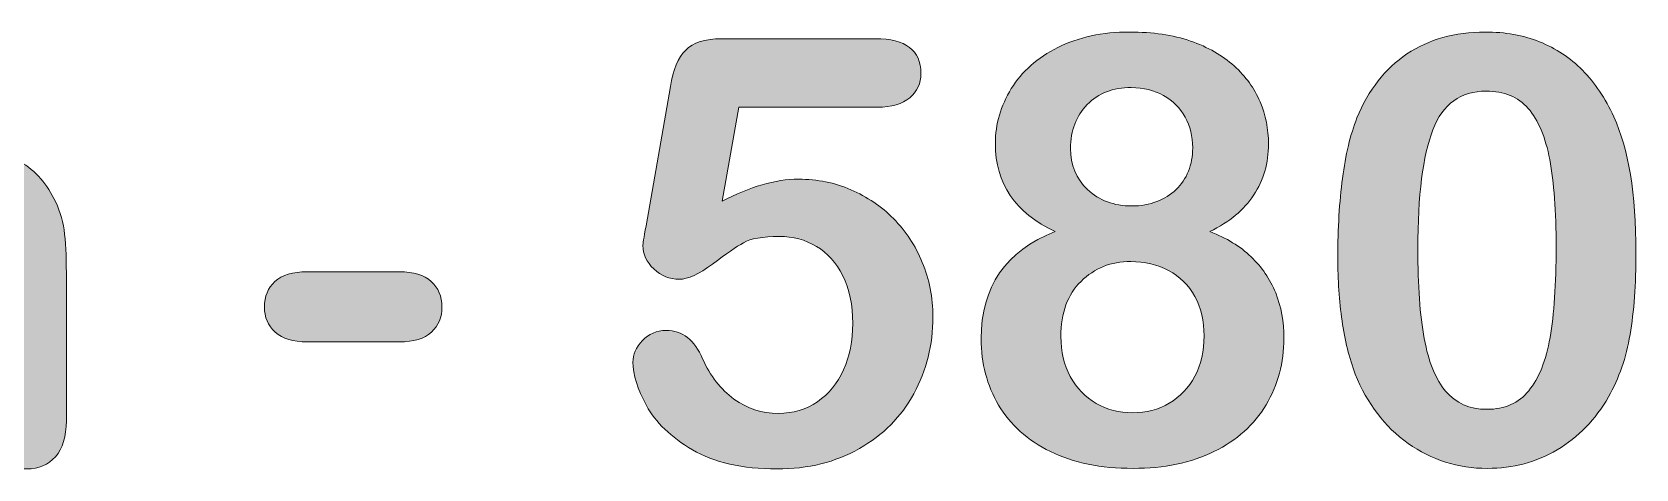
# Model space of a CAD drawing. Header units: millimetres. Extents: x 190 to 440, y -221 to -136.
# Drawn here: x 239.88 to 251.27, y -173.69 to -170.58 of the extents above; entities that cross this region are included whole.
import ezdxf

# ---------------------------------------------------------------- set-up
doc = ezdxf.new("R2010")
doc.units = ezdxf.units.MM
doc.header["$MEASUREMENT"] = 0
doc.layers.add('Layer 1', color=7, linetype='Continuous')

# ---------------------------------------------------------------- blocks, each defined once
blk = doc.blocks.new('block 4')
at = {"layer": 'Layer 1', "true_color": 0x231f20}
h = blk.add_hatch(color=250, dxfattribs=at)
h.dxf.hatch_style = 2
edge = h.paths.add_edge_path()
edge.add_spline(control_points=[(245.882, -171.118), (245.882, -171.118), (244.9, -171.118), (244.9, -171.118), (244.9, -171.118), (244.782, -171.787), (244.782, -171.787), (244.978, -171.683), (245.158, -171.63), (245.324, -171.63), (245.456, -171.63), (245.58, -171.655), (245.695, -171.705), (245.81, -171.754), (245.911, -171.823), (245.998, -171.91), (246.084, -171.998), (246.153, -172.101), (246.202, -172.221), (246.252, -172.341), (246.277, -172.47), (246.277, -172.608), (246.277, -172.808), (246.232, -172.99), (246.142, -173.154), (246.053, -173.318), (245.923, -173.448), (245.755, -173.544), (245.586, -173.641), (245.391, -173.689), (245.171, -173.689), (244.924, -173.689), (244.724, -173.643), (244.57, -173.553), (244.417, -173.462), (244.308, -173.357), (244.244, -173.239), (244.18, -173.122), (244.148, -173.019), (244.148, -172.93), (244.148, -172.877), (244.17, -172.826), (244.215, -172.777), (244.26, -172.729), (244.316, -172.705), (244.383, -172.705), (244.499, -172.705), (244.585, -172.772), (244.642, -172.906), (244.697, -173.028), (244.771, -173.124), (244.865, -173.192), (244.959, -173.26), (245.063, -173.294), (245.179, -173.294), (245.285, -173.294), (245.378, -173.267), (245.458, -173.211), (245.538, -173.156), (245.6, -173.081), (245.643, -172.984), (245.686, -172.888), (245.708, -172.778), (245.708, -172.655), (245.708, -172.523), (245.685, -172.41), (245.638, -172.316), (245.591, -172.223), (245.528, -172.153), (245.45, -172.107), (245.371, -172.06), (245.284, -172.037), (245.187, -172.037), (245.069, -172.037), (244.984, -172.052), (244.933, -172.081), (244.882, -172.11), (244.809, -172.16), (244.713, -172.233), (244.617, -172.305), (244.538, -172.341), (244.476, -172.341), (244.409, -172.341), (244.349, -172.317), (244.296, -172.268), (244.244, -172.219), (244.218, -172.163), (244.218, -172.101), (244.218, -172.095), (244.225, -172.048), (244.241, -171.961), (244.241, -171.961), (244.414, -170.971), (244.414, -170.971), (244.433, -170.852), (244.469, -170.766), (244.522, -170.712), (244.574, -170.659), (244.659, -170.632), (244.778, -170.632), (244.778, -170.632), (245.869, -170.632), (245.869, -170.632), (246.084, -170.632), (246.192, -170.714), (246.192, -170.878), (246.192, -170.949), (246.166, -171.007), (246.113, -171.051), (246.061, -171.095), (245.984, -171.118), (245.882, -171.118)], knot_values=[0, 0, 0, 0, 1, 1, 1, 2, 2, 2, 3, 3, 3, 4, 4, 4, 5, 5, 5, 6, 6, 6, 7, 7, 7, 8, 8, 8, 9, 9, 9, 10, 10, 10, 11, 11, 11, 12, 12, 12, 13, 13, 13, 14, 14, 14, 15, 15, 15, 16, 16, 16, 17, 17, 17, 18, 18, 18, 19, 19, 19, 20, 20, 20, 21, 21, 21, 22, 22, 22, 23, 23, 23, 24, 24, 24, 25, 25, 25, 26, 26, 26, 27, 27, 27, 28, 28, 28, 29, 29, 29, 30, 30, 30, 31, 31, 31, 32, 32, 32, 33, 33, 33, 34, 34, 34, 35, 35, 35, 36, 36, 36, 37, 37, 37, 37], degree=3, periodic=1)
h = blk.add_hatch(color=250, dxfattribs=at)
h.dxf.hatch_style = 2
edge = h.paths.add_edge_path()
edge.add_spline(control_points=[(246.721, -171.376), (246.721, -171.238), (246.759, -171.108), (246.834, -170.986), (246.909, -170.864), (247.019, -170.767), (247.164, -170.694), (247.31, -170.621), (247.48, -170.584), (247.674, -170.584), (247.838, -170.584), (247.982, -170.606), (248.106, -170.648), (248.23, -170.691), (248.333, -170.75), (248.416, -170.825), (248.499, -170.9), (248.56, -170.985), (248.6, -171.079), (248.64, -171.174), (248.66, -171.274), (248.66, -171.38), (248.66, -171.515), (248.625, -171.636), (248.556, -171.742), (248.486, -171.848), (248.382, -171.935), (248.244, -172.002), (248.362, -172.048), (248.459, -172.107), (248.536, -172.181), (248.613, -172.255), (248.671, -172.34), (248.711, -172.437), (248.75, -172.535), (248.769, -172.642), (248.769, -172.761), (248.769, -172.934), (248.727, -173.092), (248.643, -173.233), (248.559, -173.374), (248.436, -173.485), (248.273, -173.565), (248.111, -173.645), (247.919, -173.685), (247.699, -173.685), (247.47, -173.685), (247.274, -173.645), (247.112, -173.565), (246.949, -173.485), (246.826, -173.375), (246.744, -173.235), (246.661, -173.095), (246.62, -172.939), (246.62, -172.765), (246.62, -172.394), (246.795, -172.14), (247.145, -172.002), (246.862, -171.87), (246.721, -171.661), (246.721, -171.376)], knot_values=[0, 0, 0, 0, 1, 1, 1, 2, 2, 2, 3, 3, 3, 4, 4, 4, 5, 5, 5, 6, 6, 6, 7, 7, 7, 8, 8, 8, 9, 9, 9, 10, 10, 10, 11, 11, 11, 12, 12, 12, 13, 13, 13, 14, 14, 14, 15, 15, 15, 16, 16, 16, 17, 17, 17, 18, 18, 18, 19, 19, 19, 20, 20, 20, 20], degree=3, periodic=1)
edge = h.paths.add_edge_path()
edge.add_spline(control_points=[(248.203, -172.744), (248.203, -172.637), (248.181, -172.543), (248.137, -172.463), (248.093, -172.383), (248.031, -172.322), (247.951, -172.279), (247.871, -172.237), (247.781, -172.215), (247.682, -172.215), (247.542, -172.215), (247.424, -172.262), (247.329, -172.356), (247.234, -172.449), (247.186, -172.58), (247.186, -172.748), (247.186, -172.856), (247.209, -172.951), (247.253, -173.033), (247.298, -173.115), (247.359, -173.178), (247.436, -173.223), (247.513, -173.268), (247.6, -173.29), (247.695, -173.29), (247.791, -173.29), (247.878, -173.267), (247.955, -173.222), (248.032, -173.176), (248.093, -173.112), (248.137, -173.03), (248.181, -172.947), (248.203, -172.852), (248.203, -172.744)], knot_values=[0, 0, 0, 0, 1, 1, 1, 2, 2, 2, 3, 3, 3, 4, 4, 4, 5, 5, 5, 6, 6, 6, 7, 7, 7, 8, 8, 8, 9, 9, 9, 10, 10, 10, 11, 11, 11, 11], degree=3, periodic=1)
edge = h.paths.add_edge_path()
edge.add_spline(control_points=[(247.686, -170.979), (247.557, -170.979), (247.452, -171.019), (247.373, -171.1), (247.294, -171.181), (247.254, -171.284), (247.254, -171.411), (247.254, -171.528), (247.295, -171.626), (247.376, -171.704), (247.458, -171.781), (247.562, -171.82), (247.69, -171.82), (247.755, -171.82), (247.814, -171.81), (247.867, -171.789), (247.92, -171.769), (247.966, -171.74), (248.004, -171.704), (248.042, -171.667), (248.071, -171.624), (248.091, -171.573), (248.112, -171.523), (248.122, -171.468), (248.122, -171.407), (248.122, -171.326), (248.104, -171.253), (248.068, -171.188), (248.031, -171.123), (247.98, -171.072), (247.914, -171.035), (247.848, -170.998), (247.772, -170.979), (247.686, -170.979)], knot_values=[0, 0, 0, 0, 1, 1, 1, 2, 2, 2, 3, 3, 3, 4, 4, 4, 5, 5, 5, 6, 6, 6, 7, 7, 7, 8, 8, 8, 9, 9, 9, 10, 10, 10, 11, 11, 11, 11], degree=3, periodic=1)
h = blk.add_hatch(color=250, dxfattribs=at)
h.dxf.hatch_style = 2
edge = h.paths.add_edge_path()
edge.add_spline(control_points=[(251.269, -172.151), (251.269, -172.377), (251.255, -172.571), (251.227, -172.734), (251.2, -172.897), (251.149, -173.044), (251.074, -173.176), (250.981, -173.339), (250.859, -173.464), (250.71, -173.553), (250.562, -173.641), (250.396, -173.685), (250.214, -173.685), (250.005, -173.685), (249.817, -173.626), (249.651, -173.507), (249.485, -173.389), (249.36, -173.225), (249.276, -173.015), (249.233, -172.901), (249.202, -172.774), (249.182, -172.636), (249.162, -172.497), (249.152, -172.347), (249.152, -172.186), (249.152, -171.978), (249.163, -171.791), (249.185, -171.624), (249.207, -171.457), (249.241, -171.314), (249.288, -171.194), (249.37, -170.996), (249.488, -170.844), (249.643, -170.74), (249.798, -170.636), (249.983, -170.584), (250.198, -170.584), (250.34, -170.584), (250.469, -170.607), (250.584, -170.653), (250.7, -170.7), (250.802, -170.767), (250.889, -170.856), (250.977, -170.945), (251.051, -171.055), (251.111, -171.186), (251.216, -171.413), (251.269, -171.735), (251.269, -172.151)], knot_values=[0, 0, 0, 0, 1, 1, 1, 2, 2, 2, 3, 3, 3, 4, 4, 4, 5, 5, 5, 6, 6, 6, 7, 7, 7, 8, 8, 8, 9, 9, 9, 10, 10, 10, 11, 11, 11, 12, 12, 12, 13, 13, 13, 14, 14, 14, 15, 15, 15, 16, 16, 16, 16], degree=3, periodic=1)
edge = h.paths.add_edge_path()
edge.add_spline(control_points=[(250.702, -172.11), (250.702, -171.858), (250.687, -171.651), (250.657, -171.491), (250.626, -171.33), (250.575, -171.209), (250.504, -171.127), (250.432, -171.045), (250.333, -171.004), (250.206, -171.004), (250.024, -171.004), (249.898, -171.095), (249.827, -171.279), (249.756, -171.462), (249.72, -171.745), (249.72, -172.126), (249.72, -172.385), (249.735, -172.598), (249.766, -172.763), (249.796, -172.928), (249.847, -173.053), (249.919, -173.138), (249.99, -173.223), (250.088, -173.265), (250.21, -173.265), (250.337, -173.265), (250.436, -173.221), (250.508, -173.133), (250.58, -173.045), (250.63, -172.919), (250.659, -172.755), (250.688, -172.591), (250.702, -172.376), (250.702, -172.11)], knot_values=[0, 0, 0, 0, 1, 1, 1, 2, 2, 2, 3, 3, 3, 4, 4, 4, 5, 5, 5, 6, 6, 6, 7, 7, 7, 8, 8, 8, 9, 9, 9, 10, 10, 10, 11, 11, 11, 11], degree=3, periodic=1)
h = blk.add_hatch(color=250, dxfattribs=at)
h.dxf.hatch_style = 2
edge = h.paths.add_edge_path()
edge.add_spline(control_points=[(238.643, -171.707), (238.643, -171.707), (238.643, -171.775), (238.643, -171.775), (238.742, -171.644), (238.851, -171.548), (238.969, -171.487), (239.086, -171.425), (239.222, -171.395), (239.375, -171.395), (239.524, -171.395), (239.657, -171.427), (239.774, -171.492), (239.891, -171.556), (239.978, -171.648), (240.036, -171.767), (240.073, -171.836), (240.097, -171.91), (240.109, -171.99), (240.12, -172.07), (240.125, -172.172), (240.125, -172.296), (240.125, -172.296), (240.125, -173.346), (240.125, -173.346), (240.125, -173.459), (240.099, -173.544), (240.048, -173.602), (239.996, -173.66), (239.929, -173.689), (239.846, -173.689), (239.762, -173.689), (239.694, -173.659), (239.641, -173.6), (239.589, -173.541), (239.563, -173.456), (239.563, -173.346), (239.563, -173.346), (239.563, -172.405), (239.563, -172.405), (239.563, -172.219), (239.537, -172.077), (239.485, -171.978), (239.434, -171.88), (239.331, -171.831), (239.176, -171.831), (239.076, -171.831), (238.984, -171.861), (238.901, -171.921), (238.819, -171.981), (238.758, -172.063), (238.719, -172.168), (238.692, -172.252), (238.678, -172.409), (238.678, -172.639), (238.678, -172.639), (238.678, -173.346), (238.678, -173.346), (238.678, -173.46), (238.652, -173.546), (238.599, -173.603), (238.545, -173.66), (238.477, -173.689), (238.393, -173.689), (238.312, -173.689), (238.245, -173.659), (238.192, -173.6), (238.14, -173.541), (238.114, -173.456), (238.114, -173.346), (238.114, -173.346), (238.114, -171.715), (238.114, -171.715), (238.114, -171.607), (238.137, -171.527), (238.184, -171.474), (238.231, -171.421), (238.295, -171.395), (238.376, -171.395), (238.426, -171.395), (238.471, -171.406), (238.511, -171.43), (238.551, -171.453), (238.583, -171.488), (238.607, -171.535), (238.631, -171.582), (238.643, -171.639), (238.643, -171.707)], knot_values=[0, 0, 0, 0, 1, 1, 1, 2, 2, 2, 3, 3, 3, 4, 4, 4, 5, 5, 5, 6, 6, 6, 7, 7, 7, 8, 8, 8, 9, 9, 9, 10, 10, 10, 11, 11, 11, 12, 12, 12, 13, 13, 13, 14, 14, 14, 15, 15, 15, 16, 16, 16, 17, 17, 17, 18, 18, 18, 19, 19, 19, 20, 20, 20, 21, 21, 21, 22, 22, 22, 23, 23, 23, 24, 24, 24, 25, 25, 25, 26, 26, 26, 27, 27, 27, 28, 28, 28, 29, 29, 29, 29], degree=3, periodic=1)
h = blk.add_hatch(color=250, dxfattribs=at)
h.dxf.hatch_style = 2
edge = h.paths.add_edge_path()
edge.add_spline(control_points=[(242.488, -172.786), (242.488, -172.786), (241.835, -172.786), (241.835, -172.786), (241.735, -172.786), (241.66, -172.763), (241.608, -172.716), (241.556, -172.67), (241.531, -172.611), (241.531, -172.538), (241.531, -172.463), (241.556, -172.403), (241.606, -172.357), (241.656, -172.311), (241.733, -172.288), (241.835, -172.288), (241.835, -172.288), (242.488, -172.288), (242.488, -172.288), (242.59, -172.288), (242.666, -172.311), (242.716, -172.357), (242.766, -172.403), (242.792, -172.463), (242.792, -172.538), (242.792, -172.611), (242.767, -172.67), (242.717, -172.716), (242.668, -172.763), (242.591, -172.786), (242.488, -172.786)], knot_values=[0, 0, 0, 0, 1, 1, 1, 2, 2, 2, 3, 3, 3, 4, 4, 4, 5, 5, 5, 6, 6, 6, 7, 7, 7, 8, 8, 8, 9, 9, 9, 10, 10, 10, 10], degree=3, periodic=1)
at = {"layer": 'Layer 1', "lineweight": 0}
for points, knots in [([(245.882, -171.118), (245.882, -171.118), (244.9, -171.118), (244.9, -171.118), (244.9, -171.118), (244.782, -171.787), (244.782, -171.787), (244.978, -171.683), (245.158, -171.63), (245.324, -171.63), (245.456, -171.63), (245.58, -171.655), (245.695, -171.705), (245.81, -171.754), (245.911, -171.823), (245.998, -171.91), (246.084, -171.998), (246.153, -172.101), (246.202, -172.221), (246.252, -172.341), (246.277, -172.47), (246.277, -172.608), (246.277, -172.808), (246.232, -172.99), (246.142, -173.154), (246.053, -173.318), (245.923, -173.448), (245.755, -173.544), (245.586, -173.641), (245.391, -173.689), (245.171, -173.689), (244.924, -173.689), (244.724, -173.643), (244.57, -173.553), (244.417, -173.462), (244.308, -173.357), (244.244, -173.239), (244.18, -173.122), (244.148, -173.019), (244.148, -172.93), (244.148, -172.877), (244.17, -172.826), (244.215, -172.777), (244.26, -172.729), (244.316, -172.705), (244.383, -172.705), (244.499, -172.705), (244.585, -172.772), (244.642, -172.906), (244.697, -173.028), (244.771, -173.124), (244.865, -173.192), (244.959, -173.26), (245.063, -173.294), (245.179, -173.294), (245.285, -173.294), (245.378, -173.267), (245.458, -173.211), (245.538, -173.156), (245.6, -173.081), (245.643, -172.984), (245.686, -172.888), (245.708, -172.778), (245.708, -172.655), (245.708, -172.523), (245.685, -172.41), (245.638, -172.316), (245.591, -172.223), (245.528, -172.153), (245.45, -172.107), (245.371, -172.06), (245.284, -172.037), (245.187, -172.037), (245.069, -172.037), (244.984, -172.052), (244.933, -172.081), (244.882, -172.11), (244.809, -172.16), (244.713, -172.233), (244.617, -172.305), (244.538, -172.341), (244.476, -172.341), (244.409, -172.341), (244.349, -172.317), (244.296, -172.268), (244.244, -172.219), (244.218, -172.163), (244.218, -172.101), (244.218, -172.095), (244.225, -172.048), (244.241, -171.961), (244.241, -171.961), (244.414, -170.971), (244.414, -170.971), (244.433, -170.852), (244.469, -170.766), (244.522, -170.712), (244.574, -170.659), (244.659, -170.632), (244.778, -170.632), (244.778, -170.632), (245.869, -170.632), (245.869, -170.632), (246.084, -170.632), (246.192, -170.714), (246.192, -170.878), (246.192, -170.949), (246.166, -171.007), (246.113, -171.051), (246.061, -171.095), (245.984, -171.118), (245.882, -171.118)], [0, 0, 0, 0, 1, 1, 1, 2, 2, 2, 3, 3, 3, 4, 4, 4, 5, 5, 5, 6, 6, 6, 7, 7, 7, 8, 8, 8, 9, 9, 9, 10, 10, 10, 11, 11, 11, 12, 12, 12, 13, 13, 13, 14, 14, 14, 15, 15, 15, 16, 16, 16, 17, 17, 17, 18, 18, 18, 19, 19, 19, 20, 20, 20, 21, 21, 21, 22, 22, 22, 23, 23, 23, 24, 24, 24, 25, 25, 25, 26, 26, 26, 27, 27, 27, 28, 28, 28, 29, 29, 29, 30, 30, 30, 31, 31, 31, 32, 32, 32, 33, 33, 33, 34, 34, 34, 35, 35, 35, 36, 36, 36, 37, 37, 37, 37]), ([(246.721, -171.376), (246.721, -171.238), (246.759, -171.108), (246.834, -170.986), (246.909, -170.864), (247.019, -170.767), (247.164, -170.694), (247.31, -170.621), (247.48, -170.584), (247.674, -170.584), (247.838, -170.584), (247.982, -170.606), (248.106, -170.648), (248.23, -170.691), (248.333, -170.75), (248.416, -170.825), (248.499, -170.9), (248.56, -170.985), (248.6, -171.079), (248.64, -171.174), (248.66, -171.274), (248.66, -171.38), (248.66, -171.515), (248.625, -171.636), (248.556, -171.742), (248.486, -171.848), (248.382, -171.935), (248.244, -172.002), (248.362, -172.048), (248.459, -172.107), (248.536, -172.181), (248.613, -172.255), (248.671, -172.34), (248.711, -172.437), (248.75, -172.535), (248.769, -172.642), (248.769, -172.761), (248.769, -172.934), (248.727, -173.092), (248.643, -173.233), (248.559, -173.374), (248.436, -173.485), (248.273, -173.565), (248.111, -173.645), (247.919, -173.685), (247.699, -173.685), (247.47, -173.685), (247.274, -173.645), (247.112, -173.565), (246.949, -173.485), (246.826, -173.375), (246.744, -173.235), (246.661, -173.095), (246.62, -172.939), (246.62, -172.765), (246.62, -172.394), (246.795, -172.14), (247.145, -172.002), (246.862, -171.87), (246.721, -171.661), (246.721, -171.376)], [0, 0, 0, 0, 1, 1, 1, 2, 2, 2, 3, 3, 3, 4, 4, 4, 5, 5, 5, 6, 6, 6, 7, 7, 7, 8, 8, 8, 9, 9, 9, 10, 10, 10, 11, 11, 11, 12, 12, 12, 13, 13, 13, 14, 14, 14, 15, 15, 15, 16, 16, 16, 17, 17, 17, 18, 18, 18, 19, 19, 19, 20, 20, 20, 20]), ([(251.269, -172.151), (251.269, -172.377), (251.255, -172.571), (251.227, -172.734), (251.2, -172.897), (251.149, -173.044), (251.074, -173.176), (250.981, -173.339), (250.859, -173.464), (250.71, -173.553), (250.562, -173.641), (250.396, -173.685), (250.214, -173.685), (250.005, -173.685), (249.817, -173.626), (249.651, -173.507), (249.485, -173.389), (249.36, -173.225), (249.276, -173.015), (249.233, -172.901), (249.202, -172.774), (249.182, -172.636), (249.162, -172.497), (249.152, -172.347), (249.152, -172.186), (249.152, -171.978), (249.163, -171.791), (249.185, -171.624), (249.207, -171.457), (249.241, -171.314), (249.288, -171.194), (249.37, -170.996), (249.488, -170.844), (249.643, -170.74), (249.798, -170.636), (249.983, -170.584), (250.198, -170.584), (250.34, -170.584), (250.469, -170.607), (250.584, -170.653), (250.7, -170.7), (250.802, -170.767), (250.889, -170.856), (250.977, -170.945), (251.051, -171.055), (251.111, -171.186), (251.216, -171.413), (251.269, -171.735), (251.269, -172.151)], [0, 0, 0, 0, 1, 1, 1, 2, 2, 2, 3, 3, 3, 4, 4, 4, 5, 5, 5, 6, 6, 6, 7, 7, 7, 8, 8, 8, 9, 9, 9, 10, 10, 10, 11, 11, 11, 12, 12, 12, 13, 13, 13, 14, 14, 14, 15, 15, 15, 16, 16, 16, 16]), ([(247.686, -170.979), (247.557, -170.979), (247.452, -171.019), (247.373, -171.1), (247.294, -171.181), (247.254, -171.284), (247.254, -171.411), (247.254, -171.528), (247.295, -171.626), (247.376, -171.704), (247.458, -171.781), (247.562, -171.82), (247.69, -171.82), (247.755, -171.82), (247.814, -171.81), (247.867, -171.789), (247.92, -171.769), (247.966, -171.74), (248.004, -171.704), (248.042, -171.667), (248.071, -171.624), (248.091, -171.573), (248.112, -171.523), (248.122, -171.468), (248.122, -171.407), (248.122, -171.326), (248.104, -171.253), (248.068, -171.188), (248.031, -171.123), (247.98, -171.072), (247.914, -171.035), (247.848, -170.998), (247.772, -170.979), (247.686, -170.979)], [0, 0, 0, 0, 1, 1, 1, 2, 2, 2, 3, 3, 3, 4, 4, 4, 5, 5, 5, 6, 6, 6, 7, 7, 7, 8, 8, 8, 9, 9, 9, 10, 10, 10, 11, 11, 11, 11]), ([(250.702, -172.11), (250.702, -171.858), (250.687, -171.651), (250.657, -171.491), (250.626, -171.33), (250.575, -171.209), (250.504, -171.127), (250.432, -171.045), (250.333, -171.004), (250.206, -171.004), (250.024, -171.004), (249.898, -171.095), (249.827, -171.279), (249.756, -171.462), (249.72, -171.745), (249.72, -172.126), (249.72, -172.385), (249.735, -172.598), (249.766, -172.763), (249.796, -172.928), (249.847, -173.053), (249.919, -173.138), (249.99, -173.223), (250.088, -173.265), (250.21, -173.265), (250.337, -173.265), (250.436, -173.221), (250.508, -173.133), (250.58, -173.045), (250.63, -172.919), (250.659, -172.755), (250.688, -172.591), (250.702, -172.376), (250.702, -172.11)], [0, 0, 0, 0, 1, 1, 1, 2, 2, 2, 3, 3, 3, 4, 4, 4, 5, 5, 5, 6, 6, 6, 7, 7, 7, 8, 8, 8, 9, 9, 9, 10, 10, 10, 11, 11, 11, 11]), ([(238.643, -171.707), (238.643, -171.707), (238.643, -171.775), (238.643, -171.775), (238.742, -171.644), (238.851, -171.548), (238.969, -171.487), (239.086, -171.425), (239.222, -171.395), (239.375, -171.395), (239.524, -171.395), (239.657, -171.427), (239.774, -171.492), (239.891, -171.556), (239.978, -171.648), (240.036, -171.767), (240.073, -171.836), (240.097, -171.91), (240.109, -171.99), (240.12, -172.07), (240.125, -172.172), (240.125, -172.296), (240.125, -172.296), (240.125, -173.346), (240.125, -173.346), (240.125, -173.459), (240.099, -173.544), (240.048, -173.602), (239.996, -173.66), (239.929, -173.689), (239.846, -173.689), (239.762, -173.689), (239.694, -173.659), (239.641, -173.6), (239.589, -173.541), (239.563, -173.456), (239.563, -173.346), (239.563, -173.346), (239.563, -172.405), (239.563, -172.405), (239.563, -172.219), (239.537, -172.077), (239.485, -171.978), (239.434, -171.88), (239.331, -171.831), (239.176, -171.831), (239.076, -171.831), (238.984, -171.861), (238.901, -171.921), (238.819, -171.981), (238.758, -172.063), (238.719, -172.168), (238.692, -172.252), (238.678, -172.409), (238.678, -172.639), (238.678, -172.639), (238.678, -173.346), (238.678, -173.346), (238.678, -173.46), (238.652, -173.546), (238.599, -173.603), (238.545, -173.66), (238.477, -173.689), (238.393, -173.689), (238.312, -173.689), (238.245, -173.659), (238.192, -173.6), (238.14, -173.541), (238.114, -173.456), (238.114, -173.346), (238.114, -173.346), (238.114, -171.715), (238.114, -171.715), (238.114, -171.607), (238.137, -171.527), (238.184, -171.474), (238.231, -171.421), (238.295, -171.395), (238.376, -171.395), (238.426, -171.395), (238.471, -171.406), (238.511, -171.43), (238.551, -171.453), (238.583, -171.488), (238.607, -171.535), (238.631, -171.582), (238.643, -171.639), (238.643, -171.707)], [0, 0, 0, 0, 1, 1, 1, 2, 2, 2, 3, 3, 3, 4, 4, 4, 5, 5, 5, 6, 6, 6, 7, 7, 7, 8, 8, 8, 9, 9, 9, 10, 10, 10, 11, 11, 11, 12, 12, 12, 13, 13, 13, 14, 14, 14, 15, 15, 15, 16, 16, 16, 17, 17, 17, 18, 18, 18, 19, 19, 19, 20, 20, 20, 21, 21, 21, 22, 22, 22, 23, 23, 23, 24, 24, 24, 25, 25, 25, 26, 26, 26, 27, 27, 27, 28, 28, 28, 29, 29, 29, 29]), ([(248.203, -172.744), (248.203, -172.637), (248.181, -172.543), (248.137, -172.463), (248.093, -172.383), (248.031, -172.322), (247.951, -172.279), (247.871, -172.237), (247.781, -172.215), (247.682, -172.215), (247.542, -172.215), (247.424, -172.262), (247.329, -172.356), (247.234, -172.449), (247.186, -172.58), (247.186, -172.748), (247.186, -172.856), (247.209, -172.951), (247.253, -173.033), (247.298, -173.115), (247.359, -173.178), (247.436, -173.223), (247.513, -173.268), (247.6, -173.29), (247.695, -173.29), (247.791, -173.29), (247.878, -173.267), (247.955, -173.222), (248.032, -173.176), (248.093, -173.112), (248.137, -173.03), (248.181, -172.947), (248.203, -172.852), (248.203, -172.744)], [0, 0, 0, 0, 1, 1, 1, 2, 2, 2, 3, 3, 3, 4, 4, 4, 5, 5, 5, 6, 6, 6, 7, 7, 7, 8, 8, 8, 9, 9, 9, 10, 10, 10, 11, 11, 11, 11]), ([(242.488, -172.786), (242.488, -172.786), (241.835, -172.786), (241.835, -172.786), (241.735, -172.786), (241.66, -172.763), (241.608, -172.716), (241.556, -172.67), (241.531, -172.611), (241.531, -172.538), (241.531, -172.463), (241.556, -172.403), (241.606, -172.357), (241.656, -172.311), (241.733, -172.288), (241.835, -172.288), (241.835, -172.288), (242.488, -172.288), (242.488, -172.288), (242.59, -172.288), (242.666, -172.311), (242.716, -172.357), (242.766, -172.403), (242.792, -172.463), (242.792, -172.538), (242.792, -172.611), (242.767, -172.67), (242.717, -172.716), (242.668, -172.763), (242.591, -172.786), (242.488, -172.786)], [0, 0, 0, 0, 1, 1, 1, 2, 2, 2, 3, 3, 3, 4, 4, 4, 5, 5, 5, 6, 6, 6, 7, 7, 7, 8, 8, 8, 9, 9, 9, 10, 10, 10, 10])]:
    blk.add_open_spline(points, degree=3, knots=knots, dxfattribs=at)

msp = doc.modelspace()

# ---------------------------------------------------------------- block references
at = {"layer": 'Layer 1'}
msp.add_blockref('block 4', (0, 0), dxfattribs=at)

doc.saveas('drawing.dxf')
